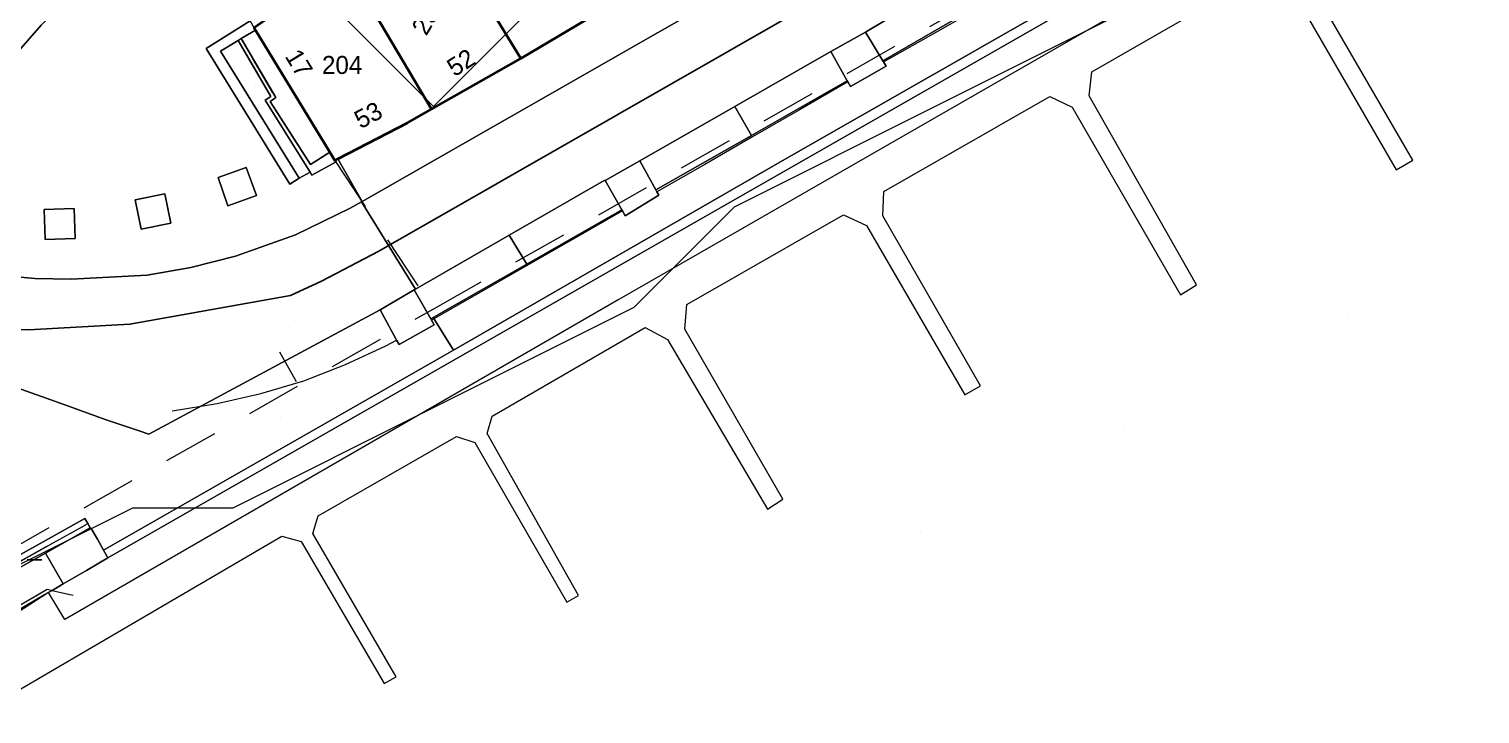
# Model space of a CAD drawing. Header units: metres. Extents: x 0 to 105485, y 0 to 425721.
# Drawn here: x 104962.3 to 105034.7, y 425437.2 to 425471.4 of the extents above; entities that cross this region are included whole.
import ezdxf
from ezdxf.enums import TextEntityAlignment as Align

# ---------------------------------------------------------------- set-up
doc = ezdxf.new("R2010")
doc.units = ezdxf.units.M
doc.header["$MEASUREMENT"] = 0
doc.linetypes.add('IE-TERREINAFSCHEIDING_KUNSTMATIG-SO', pattern=[11, 4, -1, 4, -2])
doc.linetypes.add('KG-PERCEEL-SO', pattern=[19, 5.5, -4, 5.5, -4])
for name, color, linetype, lineweight in [('B-XX-GK-KADEMUUR-G', 150, 'Continuous', 18), ('B-XX-GR-BOOM-G', 90, 'Continuous', 13), ('B-XX-IE-MEUBILAIR-G', 7, 'Continuous', 18), ('B-XX-IE-MEUBILAIR_WATERWEGMEUBILAIR-G', 150, 'Continuous', 18), ('B-XX-IE-MEUBILAIR_WEGMEUBILAIR_AFVALBAK-G', 7, 'Continuous', 18), ('B-XX-IE-TERREINAFSCHEIDING_KUNSTMATIG_HEKWERK-G', 20, 'IE-TERREINAFSCHEIDING_KUNSTMATIG-SO', 18), ('B-XX-IE-TERREINAFSCHEIDING_KUNSTMATIG_MUUR-G', 90, 'IE-TERREINAFSCHEIDING_KUNSTMATIG-SO', 18), ('B-XX-KG-GRENS_PERCEEL-G', 150, 'KG-PERCEEL-SO', 18), ('B-XX-KG-GRENS_PERCEEL-T', 150, 'KG-PERCEEL-SO', 18), ('B-XX-KW-KUNSTWERK_STEIGER-G', 170, 'Continuous', 18), ('B-XX-MO-ONDERZOEK_SONDERING-G', 90, 'Continuous', 18), ('B-XX-OG-BEBOUWING-G', 7, 'Continuous', 35), ('B-XX-OG-BEBOUWING_HUISNUMMER-T', 7, 'Continuous', 18), ('B-XX-OG-GRENS-G', 7, 'Continuous', 18), ('B-XX-OG-WATER_HAVEN-G', 170, 'Continuous', 18), ('B-XX-VH-ONVERHARD_ZAND-G', 210, 'Continuous', 18), ('B-XX-VH-OPENVERHARDING-G', 90, 'Continuous', 18), ('B-XX-VH-OPENVERHARDING_BETONSTRAATSTEEN-G', 90, 'Continuous', 18), ('B-XX-VW-MARKERING-G', 7, 'Continuous', 18)]:
    doc.layers.add(name, color=color, linetype=linetype, lineweight=lineweight)
doc.layers.add('GIS-WEGVAKKEN', color=2, linetype='Continuous')

msp = doc.modelspace()

# ---------------------------------------------------------------- linework, layer by layer
at = {"layer": 'B-XX-GK-KADEMUUR-G', "ltscale": 0.5}
msp.add_lwpolyline([(105042.275, 425491.205), (105022.549, 425477.747), (105000, 425464.864), (104983.482, 425455.35), (104966.034, 425445.388), (104966.253, 425445.002), (105022.813, 425477.327), (105074.497, 425511.936)], dxfattribs=at)
msp.add_lwpolyline([(104956.934, 425441.81), (104959.745, 425443.35), (104960.744, 425443.897), (104963.145, 425445.229), (104965.365, 425446.497), (104965.242, 425446.705), (104965.095, 425446.952), (104959.798, 425444), (104957.212, 425442.605), (104953.967, 425440.854), (104952.842, 425440.247), (104951.765, 425440.885), (104950.086, 425441.88), (104946.975, 425443.723), (104946.704, 425443.257), (104949.488, 425441.653), (104953.007, 425439.521), (104953.409, 425439.769), (104953.381, 425439.865)], close=True, dxfattribs=at)
at = {"layer": 'B-XX-GR-BOOM-G', "color": 0, "true_color": 0x604a38}
for points in [[(105003.681, 425469.903, 2.651), (105003.681, 425469.903, 5.451)], [(104972.748, 425463.476, 3.032), (104972.748, 425463.476, 5.832)], [(104992.424, 425463.458, 2.708), (104992.424, 425463.458, 5.508)], [(104968.521, 425462.274, 3.117), (104968.521, 425462.274, 5.917)], [(104963.797, 425461.653, 3.269), (104963.797, 425461.653, 6.069)], [(104981.228, 425457.01, 2.911), (104981.228, 425457.01, 5.711)], [(104968.389, 425453.052, 3.135), (104968.389, 425453.052, 5.935)]]:
    msp.add_polyline3d(points, dxfattribs=at)
at = {"layer": 'B-XX-IE-MEUBILAIR-G', "color": 0, "true_color": 0x604a38}
for points in [[(104963.334, 425471.345, 3.284), (104963.334, 425471.345, 6.284)], [(104973.632, 425468.516, 2.769), (104973.632, 425468.516, 4.269)], [(104975.114, 425466.947, 2.77), (104975.114, 425466.947, 4.27)], [(104986.365, 425467.009, 2.768), (104986.365, 425467.009, 4.268)], [(104989.333, 425464.535, 2.754), (104989.333, 425464.535, 4.254)], [(104979.014, 425462.811, 2.818), (104979.014, 425462.811, 4.318)], [(104977.804, 425462.076, 2.855), (104977.804, 425462.076, 4.355)], [(104971.372, 425460.18, 2.985), (104971.372, 425460.18, 5.985)], [(104991.895, 425460.215, 2.666), (104991.895, 425460.215, 4.166)], [(104966.187, 425459.408, 3.124), (104966.187, 425459.408, 6.124)], [(104979.703, 425459.009, 2.909), (104979.703, 425459.009, 4.409)], [(104975.563, 425456.837, 2.978), (104975.563, 425456.837, 4.478)], [(104974.875, 425451.972, 2.987), (104974.875, 425451.972, 5.987)], [(104966.486, 425445.646, 2.834), (104966.486, 425445.646, 4.334)]]:
    msp.add_polyline3d(points, dxfattribs=at)
at = {"layer": 'B-XX-IE-MEUBILAIR_WATERWEGMEUBILAIR-G', "color": 0, "true_color": 0x604a38}
for points in [[(105006.452, 425466.625, 2.235), (105006.452, 425466.625, 3.735)], [(104991.201, 425457.784, 0.651), (104991.201, 425457.784, 2.151)], [(105028.149, 425456.914, 0), (105028.149, 425456.914, 1.5)], [(105016.973, 425451.367, 0), (105016.973, 425451.367, 1.5)], [(104974.714, 425448.39, 0), (104974.714, 425448.39, 1.5)], [(105006.789, 425446.247, 0), (105006.789, 425446.247, 1.5)], [(104996.51, 425441.201, 0), (104996.51, 425441.201, 1.5)]]:
    msp.add_polyline3d(points, dxfattribs=at)
at = {"layer": 'B-XX-IE-MEUBILAIR_WEGMEUBILAIR_AFVALBAK-G', "color": 0, "true_color": 0x604a38}
msp.add_polyline3d([(104970.743, 425450.04, 3.071), (104970.743, 425450.04, 4.571)], dxfattribs=at)
at = {"layer": 'B-XX-IE-TERREINAFSCHEIDING_KUNSTMATIG_HEKWERK-G', "ltscale": 0.5, "flags": 128}
for points in [[(104959.625, 425443.57), (104965.242, 425446.705)], [(104960.846, 425443.794), (104961.629, 425442.51), (104963.217, 425443.433), (104963.468, 425443.375), (104964.524, 425443.132)]]:
    msp.add_lwpolyline(points, dxfattribs=at)
at = {"layer": 'B-XX-IE-TERREINAFSCHEIDING_KUNSTMATIG_HEKWERK-G', "color": 0, "ltscale": 0.5, "true_color": 0x8c7868}
for points in [[(104959.625, 425443.57, 3.064), (104961.497, 425444.615, 2.986), (104963.37, 425445.66, 3.042), (104965.242, 425446.705, 3.145)], [(104960.846, 425443.794, 3.011), (104961.629, 425442.51, 2.219), (104963.217, 425443.433, 0), (104963.468, 425443.375, 0), (104964.524, 425443.132, 2.474)]]:
    msp.add_polyline3d(points, dxfattribs=at)
at = {"layer": 'B-XX-IE-TERREINAFSCHEIDING_KUNSTMATIG_MUUR-G', "ltscale": 0.5, "flags": 128}
for points in [[(104972.901, 425470.888), (104972.746, 425470.794)], [(104977.322, 425465.22), (104976.353, 425464.616), (104974.343, 425467.757), (104974.628, 425467.947), (104972.901, 425470.888)], [(104972.746, 425470.794), (104974.379, 425468.007), (104974.088, 425467.816), (104976.339, 425464.224)], [(104976.339, 425464.224), (104976.427, 425464.083), (104977.644, 425464.752), (104977.6, 425464.827)]]:
    msp.add_lwpolyline(points, dxfattribs=at)
at = {"layer": 'B-XX-IE-TERREINAFSCHEIDING_KUNSTMATIG_MUUR-G', "color": 0, "ltscale": 0.5, "true_color": 0x8c7868}
for points in [[(104972.901, 425470.888, 2.903), (104972.746, 425470.794, 2.906)], [(104977.322, 425465.22, 2.801), (104976.353, 425464.616, 2.871), (104975.348, 425466.187, 2.725), (104974.343, 425467.757, 2.73), (104974.628, 425467.947, 2.722), (104973.765, 425469.417, 2.764), (104972.901, 425470.888, 2.903)], [(104972.746, 425470.794, 2.906), (104973.562, 425469.4, 2.781), (104974.379, 425468.007, 2.806), (104974.088, 425467.816, 2.738), (104975.213, 425466.02, 2.767), (104976.339, 425464.224, 2.869)], [(104976.339, 425464.224, 2.869), (104976.427, 425464.083, 2.874), (104977.644, 425464.752, 2.86), (104977.6, 425464.827, 2.86)]]:
    msp.add_polyline3d(points, dxfattribs=at)
at = {"layer": 'B-XX-KG-GRENS_PERCEEL-G', "ltscale": 0.5, "flags": 128}
for points in [[(104982.477, 425457.402), (105012.611, 425474.545), (105060.481, 425504.778), (105074.101, 425513.57), (105076.137, 425510.516), (105077.458, 425510.794), (105112.314, 425537.198), (105117.731, 425544.199), (105147.147, 425568.679), (105147.29, 425569.881), (105200.91, 425616.877), (105230.356, 425642.902)], [(104982.239, 425477.593), (104986.852, 425469.901)], [(104978.101, 425474.612), (104982.39, 425467.367)], [(104986.852, 425469.901), (104990.747, 425472.212)], [(104973.547, 425471.429), (104977.57, 425464.812)], [(104982.39, 425467.367), (104986.852, 425469.901)], [(104977.57, 425464.812), (104981.189, 425466.685), (104982.39, 425467.367)], [(104977.57, 425464.812), (104982.477, 425457.402)], [(104936.313, 425450.556), (104953.082, 425440.68), (104982.477, 425457.402)]]:
    msp.add_lwpolyline(points, dxfattribs=at)
at = {"layer": 'B-XX-KW-KUNSTWERK_STEIGER-G', "ltscale": 0.5}
for points in [[(105053.956, 425496.474), (105025.222, 425477.129), (104991.732, 425457.875), (104964.104, 425441.917), (104963.294, 425443.273), (104961.732, 425442.25)], [(104958.08, 425436.244), (104974.932, 425446.076), (104975.899, 425445.809), (104980.032, 425438.739), (104980.623, 425439.07), (104976.475, 425446.217), (104976.744, 425447.087), (104983.644, 425451.056), (104984.551, 425450.744), (104989.145, 425442.795), (104989.732, 425443.12), (104985.168, 425451.197), (104985.418, 425452.066), (104993.047, 425456.489), (104994.172, 425455.879), (104999.149, 425447.418), (104999.919, 425447.916), (104995.028, 425456.395), (104995.13, 425457.63), (105002.945, 425462.101), (105004.093, 425461.576), (105008.998, 425453.12), (105009.775, 425453.576), (105004.91, 425462.054), (105004.956, 425463.26), (105013.237, 425467.996), (105014.345, 425467.467), (105019.758, 425458.115), (105020.546, 425458.608), (105015.205, 425468.036), (105015.323, 425469.237), (105024.019, 425474.234)], [(105025.105, 425473.695), (105030.513, 425464.353), (105031.341, 425464.827), (105025.907, 425474.208)]]:
    msp.add_lwpolyline(points, dxfattribs=at)
at = {"layer": 'B-XX-MO-ONDERZOEK_SONDERING-G', "color": 0, "true_color": 0xd62828}
msp.add_polyline3d([(104962.266, 425444.9, -23.667), (104962.438, 425444.9, -23.687), (104962.56, 425444.9, -23.707), (104962.681, 425444.9, -23.727), (104962.849, 425444.9, -23.747), (104962.96, 425444.9, -23.767), (104962.944, 425444.9, -23.787), (104962.74, 425444.9, -23.807), (104962.498, 425444.9, -23.827), (104962.218, 425444.9, -23.847)], dxfattribs=at)
at = {"layer": 'B-XX-OG-BEBOUWING-G', "ltscale": 0.5}
for points in [[(104981.976, 425487.075), (104978.495, 425483.826), (104981.155, 425479.312), (104982.239, 425477.593), (104982.169, 425477.541), (104986.852, 425469.901), (104990.599, 425472.124)], [(104982.169, 425477.541), (104979.87, 425475.848), (104978.101, 425474.612), (104982.39, 425467.367), (104986.852, 425469.901)], [(104978.101, 425474.612), (104973.547, 425471.429), (104973.615, 425471.318), (104977.322, 425465.22), (104977.57, 425464.812), (104977.6, 425464.827), (104977.721, 425464.889), (104981.189, 425466.685), (104982.39, 425467.367)]]:
    msp.add_lwpolyline(points, close=True, dxfattribs=at)
at = {"layer": 'B-XX-OG-GRENS-G'}
msp.add_polyline3d([(104912.5, 425472.5, 1.455), (104917.5, 425462.5, 0.595), (104922.5, 425457.5, 1.362), (104927.5, 425452.5, 1.308), (104937.5, 425447.5, 3.443), (104947.5, 425442.5, 2.051), (104952.5, 425437.5, 3.851), (104957.5, 425442.5, 1.263), (104967.5, 425447.5, 2.407), (104972.5, 425447.5, 1.286), (104982.5, 425452.5, 0.832), (104992.5, 425457.5, 0.593), (104997.5, 425462.5, 1.441), (105007.5, 425467.5, 0.823), (105017.5, 425472.5, 0.678), (105022.5, 425477.5, 1.633), (105032.5, 425482.5, 1.235), (105042.5, 425487.5, 1.664)], dxfattribs=at)
msp.add_polyline3d([(104982.5, 425487.5, 3.492), (104992.5, 425477.5, 2.944), (104987.5, 425472.5, 2.917), (104982.5, 425467.5, 2.828), (104972.5, 425477.5, 3.264), (104977.5, 425482.5, 3.371)], close=True, dxfattribs=at)
at = {"layer": 'B-XX-OG-WATER_HAVEN-G', "ltscale": 0.5}
msp.add_lwpolyline([(105074.497, 425511.936), (105022.813, 425477.327), (104966.253, 425445.002), (104965.178, 425444.374), (104964.026, 425443.7), (104963.716, 425443.519), (104963.468, 425443.375), (104963.113, 425443.168), (104961.67, 425442.328)], dxfattribs=at)
at = {"layer": 'B-XX-VH-ONVERHARD_ZAND-G', "ltscale": 0.5}
for points in [[(105004.043, 425471.217), (105002.312, 425470.242), (105003.127, 425468.789), (105003.158, 425468.734), (105003.288, 425468.501), (105005.064, 425469.521), (105004.941, 425469.725), (105004.91, 425469.777)], [(104973.145, 425464.466), (104971.755, 425463.969), (104972.229, 425462.544), (104973.669, 425463.068)], [(104993.583, 425463.357), (104992.777, 425464.795), (104991.053, 425463.811), (104991.887, 425462.357), (104991.921, 425462.298), (104992.06, 425462.055), (104993.732, 425463.077), (104993.64, 425463.249)], [(104967.617, 425462.848), (104967.913, 425461.39), (104969.394, 425461.682), (104969.083, 425463.158)], [(104963.064, 425462.372), (104963.118, 425460.872), (104964.618, 425460.919), (104964.562, 425462.421)], [(104982.397, 425456.845), (104982.361, 425456.913), (104981.535, 425458.358), (104979.827, 425457.372), (104980.612, 425455.923), (104980.652, 425455.854), (104980.776, 425455.637), (104982.517, 425456.616)]]:
    msp.add_lwpolyline(points, close=True, dxfattribs=at)
at = {"layer": 'B-XX-VH-OPENVERHARDING-G', "ltscale": 0.5}
for points in [[(105035.529, 425497.095), (105033.731, 425495.973), (105031.674, 425494.574), (105018.564, 425486.119), (105008.395, 425479.609), (104978.939, 425462.77), (104978.895, 425462.746), (104981.595, 425458.393), (104986.27, 425461.09), (104991.006, 425463.822), (104991.053, 425463.811), (104992.777, 425464.795), (104997.523, 425467.506), (105002.312, 425470.242), (105004.043, 425471.217), (105008.854, 425474.097), (105011.538, 425475.489), (105013.573, 425476.838), (105015.229, 425477.906), (105019.714, 425480.812), (105024.45, 425483.88), (105026.083, 425484.933), (105030.63, 425487.876), (105035.365, 425490.926)], [(104990.599, 425472.124), (104986.852, 425469.901), (104982.39, 425467.367), (104981.189, 425466.685), (104977.721, 425464.889), (104978.939, 425462.77), (105008.395, 425479.609)], [(105009.735, 425472.571), (105004.91, 425469.777), (105004.941, 425469.725), (105005.064, 425469.521), (105003.288, 425468.501), (105003.158, 425468.734), (105003.127, 425468.789), (104998.36, 425466.057), (104993.583, 425463.357), (104993.64, 425463.249), (104993.732, 425463.077), (104992.06, 425462.055), (104991.921, 425462.298), (104991.887, 425462.357), (104987.142, 425459.645), (104982.473, 425456.977), (104983.482, 425455.35), (105000, 425464.864), (105022.549, 425477.747)], [(104962.926, 425471.553), (104960.185, 425468.442)], [(104961.518, 425459.033), (104962.603, 425458.922), (104964.415, 425458.899), (104968.207, 425459.091), (104970.386, 425459.476), (104972.611, 425460.041), (104975.615, 425461.106), (104978.332, 425462.441), (104978.895, 425462.746), (104978.939, 425462.77), (104977.721, 425464.889), (104977.6, 425464.827), (104977.644, 425464.752), (104976.427, 425464.083), (104976.339, 425464.224), (104975.795, 425463.93), (104975.33, 425463.629), (104971.154, 425470.399), (104973.34, 425471.769)], [(104961.033, 425453.725), (104964.336, 425452.55), (104966.108, 425451.898), (104967.812, 425451.331), (104968.286, 425451.165), (104979.827, 425457.372), (104981.535, 425458.358), (104981.595, 425458.393), (104978.895, 425462.746), (104978.332, 425462.441), (104975.615, 425461.106), (104972.611, 425460.041), (104970.386, 425459.476), (104968.207, 425459.091), (104964.415, 425458.899), (104962.603, 425458.922), (104961.518, 425459.033)], [(104959.798, 425444), (104965.095, 425446.952), (104965.242, 425446.705), (104965.365, 425446.497), (104965.423, 425446.464), (104965.728, 425445.927), (104966.034, 425445.388), (104983.482, 425455.35), (104982.473, 425456.977), (104982.361, 425456.913), (104982.397, 425456.845), (104982.517, 425456.616), (104980.776, 425455.637), (104980.652, 425455.854), (104980.612, 425455.923), (104979.827, 425457.372), (104968.286, 425451.165), (104967.812, 425451.331), (104966.108, 425451.898), (104964.336, 425452.55), (104961.033, 425453.725)]]:
    msp.add_lwpolyline(points, dxfattribs=at)
for points in [[(104967.294, 425483.125), (104962.684, 425478.091), (104960.766, 425476.057), (104956.447, 425471.332), (104955.446, 425470.189), (104953.843, 425468.385), (104957.728, 425464.795), (104958.025, 425465.588), (104958.465, 425466.311), (104959.214, 425467.241), (104960.185, 425468.442), (104962.926, 425471.553), (104965.126, 425473.798), (104967.24, 425475.807), (104969.78, 425478.106), (104968.52, 425480.596)], [(105009.735, 425472.571), (105008.854, 425474.097), (105004.043, 425471.217), (105004.91, 425469.777)], [(105003.127, 425468.789), (105002.312, 425470.242), (104997.523, 425467.506), (104998.36, 425466.057)], [(104998.36, 425466.057), (104997.523, 425467.506), (104992.777, 425464.795), (104993.583, 425463.357)], [(104973.145, 425464.466), (104973.669, 425463.068), (104972.229, 425462.544), (104971.755, 425463.969)], [(104991.887, 425462.357), (104991.053, 425463.811), (104991.006, 425463.822), (104986.27, 425461.09), (104987.142, 425459.645)], [(104967.617, 425462.848), (104969.083, 425463.158), (104969.394, 425461.682), (104967.913, 425461.39)], [(104963.064, 425462.372), (104964.562, 425462.421), (104964.618, 425460.919), (104963.118, 425460.872)], [(104987.142, 425459.645), (104986.27, 425461.09), (104981.595, 425458.393), (104981.535, 425458.358), (104982.361, 425456.913), (104982.473, 425456.977)], [(104963.145, 425445.229), (104964.026, 425443.7), (104965.178, 425444.374), (104966.253, 425445.002), (104966.034, 425445.388), (104965.728, 425445.927), (104965.423, 425446.464), (104965.365, 425446.497)], [(104963.716, 425443.519), (104964.026, 425443.7), (104963.145, 425445.229), (104960.744, 425443.897), (104960.846, 425443.794), (104961.67, 425442.328), (104963.113, 425443.168), (104963.468, 425443.375)]]:
    msp.add_lwpolyline(points, close=True, dxfattribs=at)
at = {"layer": 'B-XX-VH-OPENVERHARDING_BETONSTRAATSTEEN-G', "ltscale": 0.5}
for points in [[(104972.746, 425470.794), (104972.901, 425470.888), (104973.615, 425471.318), (104973.547, 425471.429), (104973.34, 425471.769), (104971.154, 425470.399), (104975.33, 425463.629), (104975.795, 425463.93), (104971.866, 425470.264)], [(104977.6, 425464.827), (104977.57, 425464.812), (104977.322, 425465.22), (104976.353, 425464.616), (104974.343, 425467.757), (104974.628, 425467.947), (104972.901, 425470.888), (104972.746, 425470.794), (104974.379, 425468.007), (104974.088, 425467.816), (104976.339, 425464.224), (104976.427, 425464.083), (104977.644, 425464.752)], [(104973.615, 425471.318), (104972.901, 425470.888), (104974.628, 425467.947), (104974.343, 425467.757), (104976.353, 425464.616), (104977.322, 425465.22)], [(104972.746, 425470.794), (104971.866, 425470.264), (104975.795, 425463.93), (104976.339, 425464.224), (104974.088, 425467.816), (104974.379, 425468.007)]]:
    msp.add_lwpolyline(points, close=True, dxfattribs=at)
at = {"layer": 'B-XX-VW-MARKERING-G', "color": 0, "ltscale": 0.5, "true_color": 0x808080}
for points in [[(105004.941, 425469.725, 2.609), (105006.913, 425470.846, 2.588), (105008.885, 425471.967, 2.597), (105010.856, 425473.088, 2.595), (105012.828, 425474.209, 2.6), (105014.524, 425475.316, 2.613)], [(105003.158, 425468.734, 2.606), (105000.779, 425467.363, 2.602), (104998.399, 425465.992, 2.598), (104996.019, 425464.62, 2.597), (104993.64, 425463.249, 2.661)], [(104991.921, 425462.298, 2.722), (104989.569, 425460.952, 2.72), (104987.217, 425459.605, 2.667), (104984.865, 425458.258, 2.771), (104982.513, 425456.912, 2.868), (104982.397, 425456.845, 2.866)], [(104969.455, 425452.337, 3.112), (104971.709, 425452.696, 3.091), (104973.884, 425453.187, 3.039), (104976.018, 425453.833, 2.97), (104978.1, 425454.631, 2.907), (104980.12, 425455.575, 2.911), (104980.652, 425455.854, 2.907)], [(104974.809, 425455.271, 3.027), (104975.646, 425453.795, 2.983)]]:
    msp.add_polyline3d(points, dxfattribs=at)
at = {"layer": 'GIS-WEGVAKKEN'}
msp.add_lwpolyline([(105075.145, 425519.665), (105009.51, 425477.31), (104979.76, 425460.29), (104976.91, 425458.79), (104975.36, 425458.08), (104967.35, 425456.65), (104962.29, 425456.37), (104958.63, 425456.43), (104957.51, 425456.61), (104952.227, 425460.433)], dxfattribs=at)

# ---------------------------------------------------------------- texts
at = {"layer": 'B-XX-KG-GRENS_PERCEEL-T'}
msp.add_text('2398', height=0.9, rotation=59.4, dxfattribs=at).set_placement((104982.426, 425472.37), align=Align.MIDDLE_CENTER)
msp.add_text('204', height=0.9, dxfattribs=at).set_placement((104977.935, 425469.577), align=Align.MIDDLE_CENTER)
at = {"layer": 'B-XX-OG-BEBOUWING_HUISNUMMER-T'}
for s, rotation, p in [('17', 301.3, (104975.785, 425469.673)), ('52', 32.7, (104983.861, 425469.7)), ('53', 28.1, (104979.234, 425467.081))]:
    msp.add_text(s, height=0.9, rotation=rotation, dxfattribs=at).set_placement(p, align=Align.MIDDLE_CENTER)

doc.saveas('drawing.dxf')
